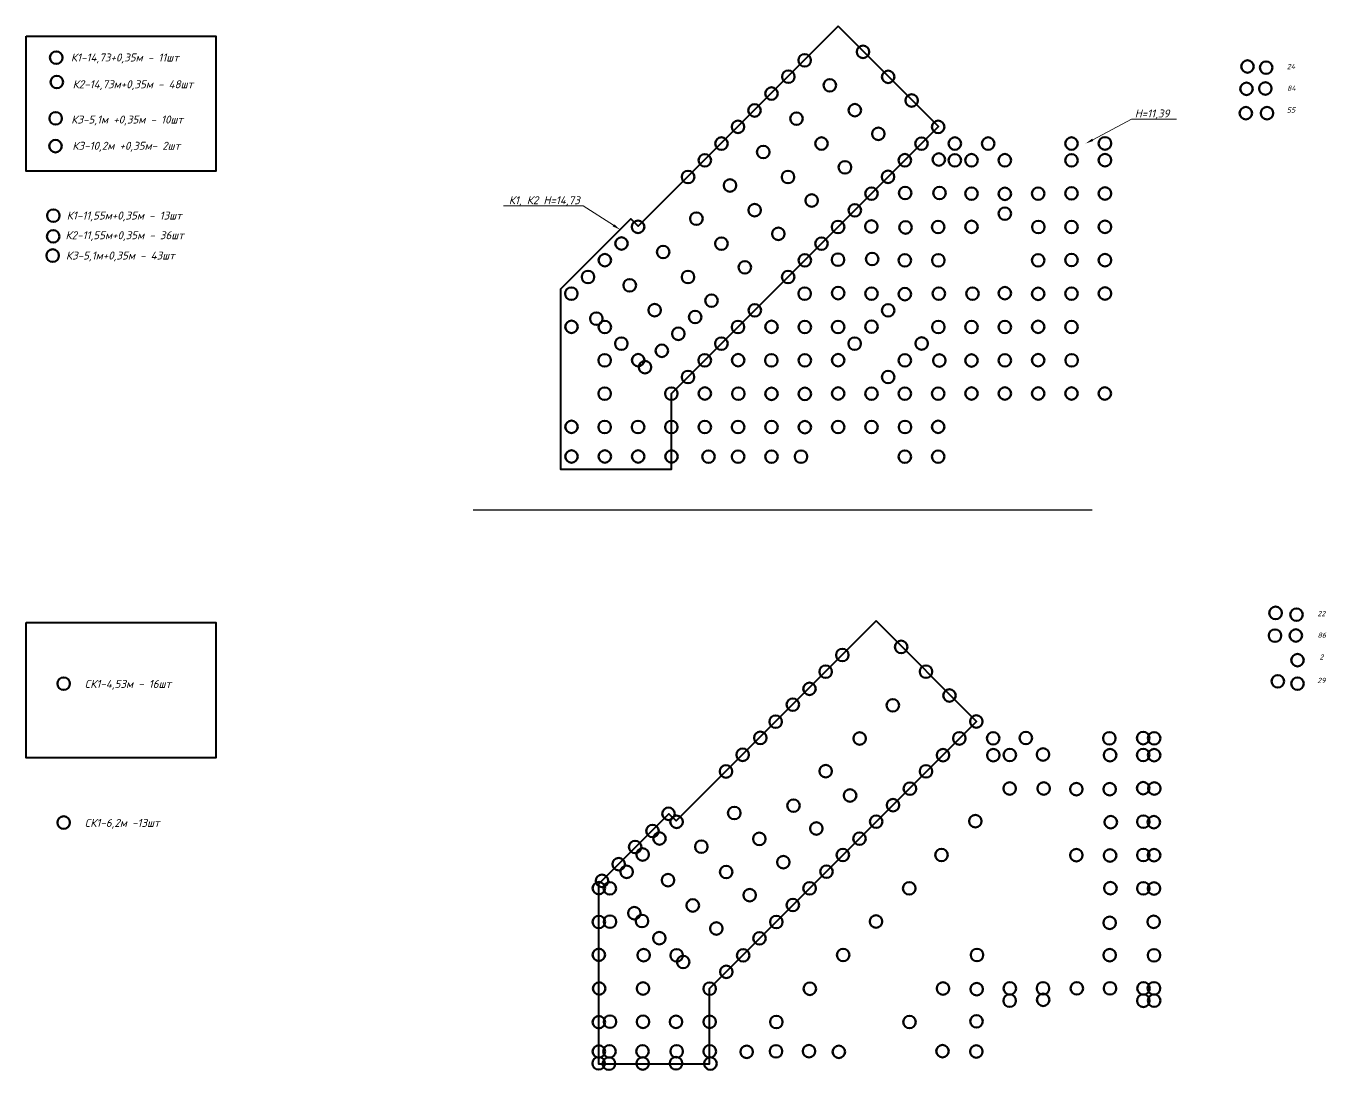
# Model space of a CAD drawing. Header units: millimetres. Extents: x -183179 to 204157, y -1110792 to 117883.
# Drawn here: x -107697 to 204157, y -132521 to 117883 of the extents above; entities that cross this region are included whole.
import ezdxf
from ezdxf import colors
from ezdxf.entities.mleader import LeaderData, LeaderLine
from ezdxf.math import Vec2, Vec3

# ---------------------------------------------------------------- set-up
doc = ezdxf.new("R2010")
doc.units = ezdxf.units.MM
for name, color, linetype, lineweight in [('#Dimensions', 7, 'Continuous', 9), ('#разм', 7, 'Continuous', 13), ('ЗОНЫ', 150, 'Continuous', 40)]:
    doc.layers.add(name, color=color, linetype=linetype, lineweight=lineweight)
doc.layers.add('К', color=7, linetype='Continuous')
doc.styles.add('STEP PR', font='isocpeui.ttf')

msp = doc.modelspace()

# ---------------------------------------------------------------- linework, layer by layer
msp.add_lwpolyline([(-422.875, 1832.527), (148075.93, 1832.527)])
at = {"layer": 'ЗОНЫ'}
for points in [[(87120.635, 117882.625), (39131.888, 69898.621), (37402.224, 71632.273), (20537.194, 54770.969), (20537.194, 11604.865), (47129.691, 11604.865), (47129.691, 29698.17), (111218.396, 93787.017)], [(96256.093, -24803.058), (48267.346, -72787.062), (46537.681, -71053.41), (29672.651, -87914.714), (29672.651, -131080.817), (56265.148, -131080.817), (56265.148, -112987.512), (120353.853, -48898.665)]]:
    msp.add_lwpolyline(points, close=True, dxfattribs=at)
at = {"layer": 'К', "color": 2, "lineweight": 53}
for centre in [(93094.923, 111697.308), (79098.265, 109649.011), (75167.907, 105723.073), (99114.059, 105678.172), (-100310.787, 104441.55), (71125.284, 101675.822), (189611.652, 102898.879), (104762.506, 100029.671), (67077.998, 97633.272), (91117.291, 97679.318), (63102.739, 93702.806), (111111.741, 93680.358), (59129.014, 89681.829), (83118.371, 89682.646), (107119.15, 89675.615), (55143.112, 85671.381), (103114.045, 85682.66), (51129.286, 81684.802), (75096.001, 81660.115), (99105.419, 81709.49), (95116.194, 77684.823), (67100.475, 73709.49), (91116.679, 73683.153), (53128.154, 71685.934), (87112.917, 69681.471), (59126.224, 65688.227), (83118.371, 65687.066), (45139.159, 63683.975), (79125.163, 61689.222), (64751.241, 60013.824), (37135.296, 55692.564), (51104.356, 57664.589), (75121.349, 57690.746), (56751.187, 52018.297), (43106.073, 49717.598), (67125.163, 49693.696), (29137.372, 47694.801), (63110.894, 45679.454), (48804.982, 44067.564), (35134.227, 41693.414), (59125.728, 41695.178), (31133.787, 37695.852), (40780.267, 36047.432), (55127.346, 37695.933), (51126.605, 33695.52), (31134.407, 29698.17), (47129.098, 29698.17), (31134.407, 21702.644), (39134.164, 21702.644), (47129.691, 21700.326), (196905.628, -28301.759), (102251.742, -31045.256), (88146.873, -32999.054), (84150.381, -36993.534), (108201.221, -36968.03), (80248.223, -41095.099), (76251.73, -44894.726), (100240.727, -45054.417), (113822.304, -42683.709), (72125.271, -48986.634), (120270.463, -48918.177), (68443.188, -52868.388), (92280.235, -53010.903), (116213.305, -52990.09), (64216.366, -56911.024), (112285.487, -57006.034), (60213.617, -60908.761), (84137.777, -60836.855), (108196.207, -60899.759), (89990.73, -66689.808), (104342.229, -65045.727), (76411.709, -69106.367), (100297.738, -69002.529), (62203.194, -70893.503), (96256.847, -72951.451), (81909.769, -74604.535), (54288.758, -78970.587), (68214.103, -77092.999), (92254.583, -77043.625), (88256.793, -80951.451), (60276.899, -85025.621), (73991.131, -82677.27), (84348.967, -84949.349), (46316.356, -86993.118), (65914.243, -90595.587), (80274.797, -88960.453), (38222.296, -94898.735), (52249.732, -93048.153), (76268.059, -92953.715), (72291.953, -97006.228), (44218.954, -100895.447), (57914.243, -98595.587), (68263.531, -100944.875), (40468.145, -104983.038), (49936.99, -106613.482), (64355.543, -105036.887), (60285.416, -108962.879), (40314.846, -112987.512), (56310.75, -113023.519), (40314.846, -120951.667), (48211.839, -120983.038), (56310.75, -120983.038)]:
    msp.add_circle(centre, 1500, dxfattribs=at)
at = {"layer": 'К', "color": 1, "lineweight": 53}
for centre in [(-100443.023, 110304.099), (189786.96, 107900.079), (39134.757, 69709.463), (35150.709, 65729.765), (31165.428, 61718.465), (27136.051, 57689.276), (23138.315, 53693.696), (23157.127, 45731.832), (23156.534, 21745.254), (23156.534, 14639.12), (31152.006, 14643.594), (39152.384, 14643.594), (47147.91, 14639.12), (197080.936, -23300.559), (48368.749, -72998.697), (44285.847, -77005.489), (40216.313, -80841.517), (36380.338, -85000.961), (32350.961, -88967.218), (32391.118, -96953.85), (32400.821, -120944.902), (32292.531, -128046.562), (40198.04, -128046.562), (48396.724, -128046.562), (56328.969, -128046.562)]:
    msp.add_circle(centre, 1500, dxfattribs=at)
at = {"layer": 'К', "color": 12, "lineweight": 53}
for centre in [(185318.454, 108175.388), (151121.228, 89720.782), (151121.228, 85718.518), (151121.174, 77722.992), (-101150.633, 72395.622), (119130.068, 69722.992), (151121.228, 69722.992), (111156.696, 61689.222), (151121.228, 61718.465), (151121.228, 53729.649), (119130.068, 29736.306), (127125.594, 29736.306), (135125.648, 29736.306), (143121.12, 29736.306), (151085.221, 29736.306), (192060.55, -22889.076), (160302.287, -52910.998), (160302.287, -56967.164), (160302.287, -64908.788), (160338.186, -72962.69), (160356.19, -80958.324), (160347.188, -88953.85), (128311.127, -112949.376), (136270.754, -112949.376), (144369.557, -112949.376), (152338.186, -112949.376), (160365.084, -112949.376)]:
    msp.add_circle(centre, 1500, dxfattribs=at)
at = {"layer": 'К', "color": 84, "lineweight": 53}
for centre in [(85128.615, 103668.064), (-100581.334, 95724.038), (77139.14, 95661.939), (184931.915, 96961.559), (96775.984, 92020.59), (69157.774, 87647.771), (111296.034, 85868.88), (88751.241, 84000.348), (61166.614, 79643.244), (103197.123, 77837.454), (111448.74, 77841.821), (80781.183, 76025.79), (127116.377, 72882.948), (72780.436, 68029.543), (95089.371, 69783.498), (103300.562, 69572.362), (135165.832, 69675.855), (-101281.308, 62816.711), (87093.738, 61819.451), (95278.03, 61985.579), (79093.738, 53684.695), (87129.744, 53823.871), (103125.324, 53581.471), (111273.503, 53684.695), (119370.069, 53684.695), (135116.377, 53648.796), (99123.061, 49682.431), (52822.662, 48069.855), (71134.111, 45720.594), (79129.691, 45684.695), (95125.271, 45752.073), (111156.696, 45684.695), (119120.851, 45684.695), (127116.377, 45684.695), (135116.377, 45720.594), (44834.466, 39989.028), (91100.529, 41709.436), (107154.432, 41718.438), (63134.111, 37720.54), (71098.212, 37689.169), (87129.637, 37720.54), (103125.271, 37689.169), (119120.851, 37653.162), (127116.377, 37686.851), (135116.377, 37720.54), (99123.061, 33686.905), (55138.585, 29725.068), (63170.01, 29689.169), (87129.637, 29725.068), (95125.271, 29689.169), (79129.637, 29639.767), (55138.585, 21693.642), (71134.111, 21691.325), (79129.637, 21657.636), (87129.637, 21691.325), (103170.225, 21693.642)]:
    msp.add_circle(centre, 1500, dxfattribs=at)
at = {"layer": 'К', "color": 40, "lineweight": 53}
for centre in [(185101.776, 102808.811), (115109.585, 89682.646), (123109.585, 89680.382), (143102.901, 89682.646), (115109.585, 85680.382), (119111.849, 85682.565), (127107.375, 85682.565), (143102.901, 85648.849), (119111.849, 77684.856), (127107.375, 77639.955), (135107.375, 77684.856), (143102.901, 77729.757), (111111.795, 69687.039), (143103.002, 69684.856), (103116.323, 61690.12), (135106.043, 61689.222), (143102.901, 61743.125), (95116.269, 53691.513), (127107.375, 53794.737), (143102.901, 53691.513), (87114.504, 45699.825), (143102.901, 45693.696), (79120.635, 37702.644), (111412.787, 37663.061), (143138.908, 37698.17), (103116.323, 29698.217), (111111.822, 29698.17), (71125.109, 29662.163), (63125.109, 21700.326), (95120.501, 21702.644), (111111.795, 21734.015), (56027.923, 14603.221), (63125.109, 14603.194), (71125.109, 14603.194), (78222.349, 14600.984), (103116.323, 14569.559), (111111.795, 14600.984), (191934.618, -28328.827), (124314.453, -52970.009), (132161.194, -52888.085), (152199.436, -52968.843), (124352.545, -57005.713), (128301.401, -56967.641), (136281.961, -56845.26), (152361.034, -57006.778), (128282.825, -65001.888), (136443.56, -65001.888), (144281.098, -65163.405), (152280.235, -65163.405), (120041.29, -72835.48), (152522.633, -73077.757), (111935.314, -80936.901), (144281.098, -80992.108), (152361.034, -81072.866), (104181.474, -88967.362), (152441.834, -88906.459), (96213.157, -96895.793), (152280.235, -97224.604), (88328.594, -104936.886), (120433.121, -104925.383), (152280.235, -104977.438), (80340.702, -113032.889), (112279.289, -112977.109), (120375.173, -113149.275), (72311.948, -121004.655), (104240.823, -121011.529), (120317.755, -120839.363), (65183.781, -128169.259), (72231.856, -128029.17), (80140.919, -128009.157), (87289.109, -128149.247), (112164.453, -128012.952), (120260.338, -128070.341)]:
    msp.add_circle(centre, 1500, dxfattribs=at)
at = {"layer": 'К', "color": 3, "lineweight": 53}
for centre in [(190020.268, 96971.096), (-100622.464, 89079.694), (31142.789, 45687.869), (39143.166, 37720.54), (197314.245, -34229.542), (40087.963, -96801.699), (48406.505, -105026.169)]:
    msp.add_circle(centre, 1500, dxfattribs=at)
at = {"layer": 'К', "color": 4, "lineweight": 53}
for centre in [(-98655.395, -39843.305), (197314.245, -39843.305), (46431.941, -71061.689), (42597.333, -75213.753), (38426.658, -79026.609), (34480.567, -83152.333), (30467.998, -87164.839), (29728.439, -88912.008), (29705.956, -97007.549), (29706.114, -104901.682), (29784.157, -112985.368), (29712.928, -121057.447), (29712.928, -128085.224), (29687.452, -130937.076), (32137.856, -131020.647), (40240.597, -130961.532), (48225.049, -130902.418), (56487.744, -130980.907)]:
    msp.add_circle(centre, 1500, dxfattribs=at)
at = {"layer": 'К', "color": 140, "lineweight": 53}
for centre in [(192596.288, -39282.53), (162923.045, -52957.908), (162946.983, -57001.487), (162967.896, -64993.957), (-98655.395, -73176.83), (162842.444, -73082.315), (162918.44, -80978.678), (162879.731, -88992.559), (162807.757, -96977.18), (162915.341, -105002.464), (162876.588, -112933.425), (128269.291, -115891.934), (136306.825, -115701.667), (160354.727, -115913.125), (162921.622, -115886.119)]:
    msp.add_circle(centre, 1500, dxfattribs=at)

# ---------------------------------------------------------------- texts
at = {"layer": '#Dimensions', "lineweight": 13, "char_height": 1920, "width": 34536.43751, "attachment_point": 1, "style": 'STEP PR', "bg_fill": 2}
for s, insert in [('\\A1;К3-10,2м +0,35м- 2шт  ', (-96575.205, 90109.376)), ('\\A1;CК1-4,53м - 16шт  ', (-93665.125, -38961.781)), ('\\A1;CК1-6,2м -13шт  ', (-93665.125, -72295.306))]:
    msp.add_mtext(s, dxfattribs=dict(at, insert=insert))
at = {"layer": '#разм', "color": 7, "ltscale": 100, "char_height": 1250, "attachment_point": 5, "style": 'STEP PR'}
for s, insert in [('\\A1;24', (195748.454, 108144.103)), ('\\A1;84', (195857.359, 102973.717)), ('\\A1;55', (195771.49, 97738.362)), ('\\A1;22', (203042.43, -23056.535)), ('\\A1;86', (203151.335, -28226.92)), ('\\A1;2', (203065.466, -33462.276)), ('\\A1;29', (203065.466, -39076.039))]:
    msp.add_mtext(s, dxfattribs=dict(at, insert=insert))

# ---------------------------------------------------------------- leaders
at = {"layer": '#Dimensions', "lineweight": 13}
ml = msp.add_multileader_mtext('Standard', dxfattribs=at)
ml.set_content('\\A1;H=11,39', color=256, style='STEP PR')
ml.set_leader_properties(color=256, linetype='ByLayer', lineweight=-1)
ml.build(insert=Vec2(0, 0))
ml.multileader.update_dxf_attribs({"text_left_attachment_type": 6, "text_right_attachment_type": 6, "dogleg_length": 0, "arrow_head_size": 1920, "scale": 40})
ctx = ml.context
ctx.base_point, ctx.scale, ctx.char_height, ctx.arrow_head_size, ctx.landing_gap_size, ctx.plane_origin = Vec3(157493.928, 95548.037), 40, 1920, 1920, 800, Vec3(171709.157, 82327.294)
ctx.left_attachment, ctx.right_attachment = 6, 6
notes = []
notes.append((ctx, [(0, (1, 1, 0), (157493.928, 95548.037), (1, 0), 0, [(2, [(146503.289, 89687.12)], 0, [])])]))
ctx.mtext.insert, ctx.mtext.rotation, ctx.mtext.flow_direction = Vec3(158293.928, 97852.037), 6.2831853072, 5
ml = msp.add_multileader_mtext('Standard', dxfattribs=at)
ml.set_content('\\A1;К1, К2 H=14,73', color=256, style='STEP PR')
ml.set_leader_properties(color=256, linetype='ByLayer', lineweight=-1)
ml.build(insert=Vec2(0, 0))
ml.multileader.update_dxf_attribs({"text_left_attachment_type": 6, "text_right_attachment_type": 6, "dogleg_length": 0, "arrow_head_size": 1920, "scale": 40})
ctx = ml.context
ctx.base_point, ctx.scale, ctx.char_height, ctx.arrow_head_size, ctx.landing_gap_size, ctx.plane_origin = Vec3(6121.818, 74749.463), 40, 1920, 1920, 800, Vec3(28454.903, 75528.454)
ctx.left_attachment, ctx.right_attachment, ctx.text_align_type = 6, 6, 2
notes.append((ctx, [(1, (1, 1, 0), (25956, 74749.463), (-1, 0), 0, [(2, [(34821.314, 69051.34)], 0, [])])]))
ctx.mtext.insert, ctx.mtext.rotation, ctx.mtext.alignment, ctx.mtext.flow_direction = Vec3(25156, 77053.463), 6.2831853072, 3, 5
for ctx, leaders in notes:
    for number, flags, end, landing, length, lines in leaders:
        leader = LeaderData()
        leader.index, (leader.has_last_leader_line, leader.has_dogleg_vector, leader.attachment_direction) = number, flags
        leader.last_leader_point, leader.dogleg_vector, leader.dogleg_length = Vec3(end), Vec3(landing), length
        for number, points, colour, breaks in lines:
            line = LeaderLine()
            line.index, line.vertices, line.color, line.breaks = number, Vec3.list(points), colors.encode_raw_color(colour), breaks
            leader.lines.append(line)
        ctx.leaders.append(leader)

# ---------------------------------------------------------------- next in the draw order: linework, layer by layer
at = {"layer": 'ЗОНЫ'}
msp.add_lwpolyline([(-107697.327, -25220.266), (-62180.254, -25220.266), (-62180.254, -57613.138), (-107697.327, -57613.138)], close=True, dxfattribs=at)

# ---------------------------------------------------------------- next in the draw order: texts
at = {"layer": '#Dimensions', "lineweight": 13, "char_height": 1920, "width": 34536.43751, "attachment_point": 1, "style": 'STEP PR', "bg_fill": 2}
for s, insert in [('\\A1;К1-14,73+0,35м - 11шт  ', (-96933.082, 111288.642)), ('\\A1;К2-14,73м+0,35м - 48шт  ', (-96513.569, 104864.99)), ('\\A1;К3-5,1м +0,35м - 10шт  ', (-96843.294, 96406.297)), ('\\A1;К1-11,55м+0,35м - 13шт  ', (-97930.05, 73380.165)), ('\\A1;К3-5,1м+0,35м - 43шт  ', (-98121.987, 63788.183))]:
    msp.add_mtext(s, dxfattribs=dict(at, insert=insert))

# ---------------------------------------------------------------- next in the draw order: linework, layer by layer
at = {"layer": 'ЗОНЫ'}
msp.add_lwpolyline([(-107697.327, 115454.682), (-62180.254, 115454.682), (-62180.254, 83061.81), (-107697.327, 83061.81)], close=True, dxfattribs=at)
at = {"layer": 'К', "color": 40, "lineweight": 53}
msp.add_circle((-101169.616, 67416.598), 1500, dxfattribs=at)

# ---------------------------------------------------------------- next in the draw order: texts
at = {"layer": '#Dimensions', "lineweight": 13, "insert": (-98225.615, 68657), "char_height": 1920, "width": 34536.43751, "attachment_point": 1, "style": 'STEP PR', "bg_fill": 2}
msp.add_mtext('\\A1;К2-11,55м+0,35м - 36шт  ', dxfattribs=at)

doc.saveas('drawing.dxf')
